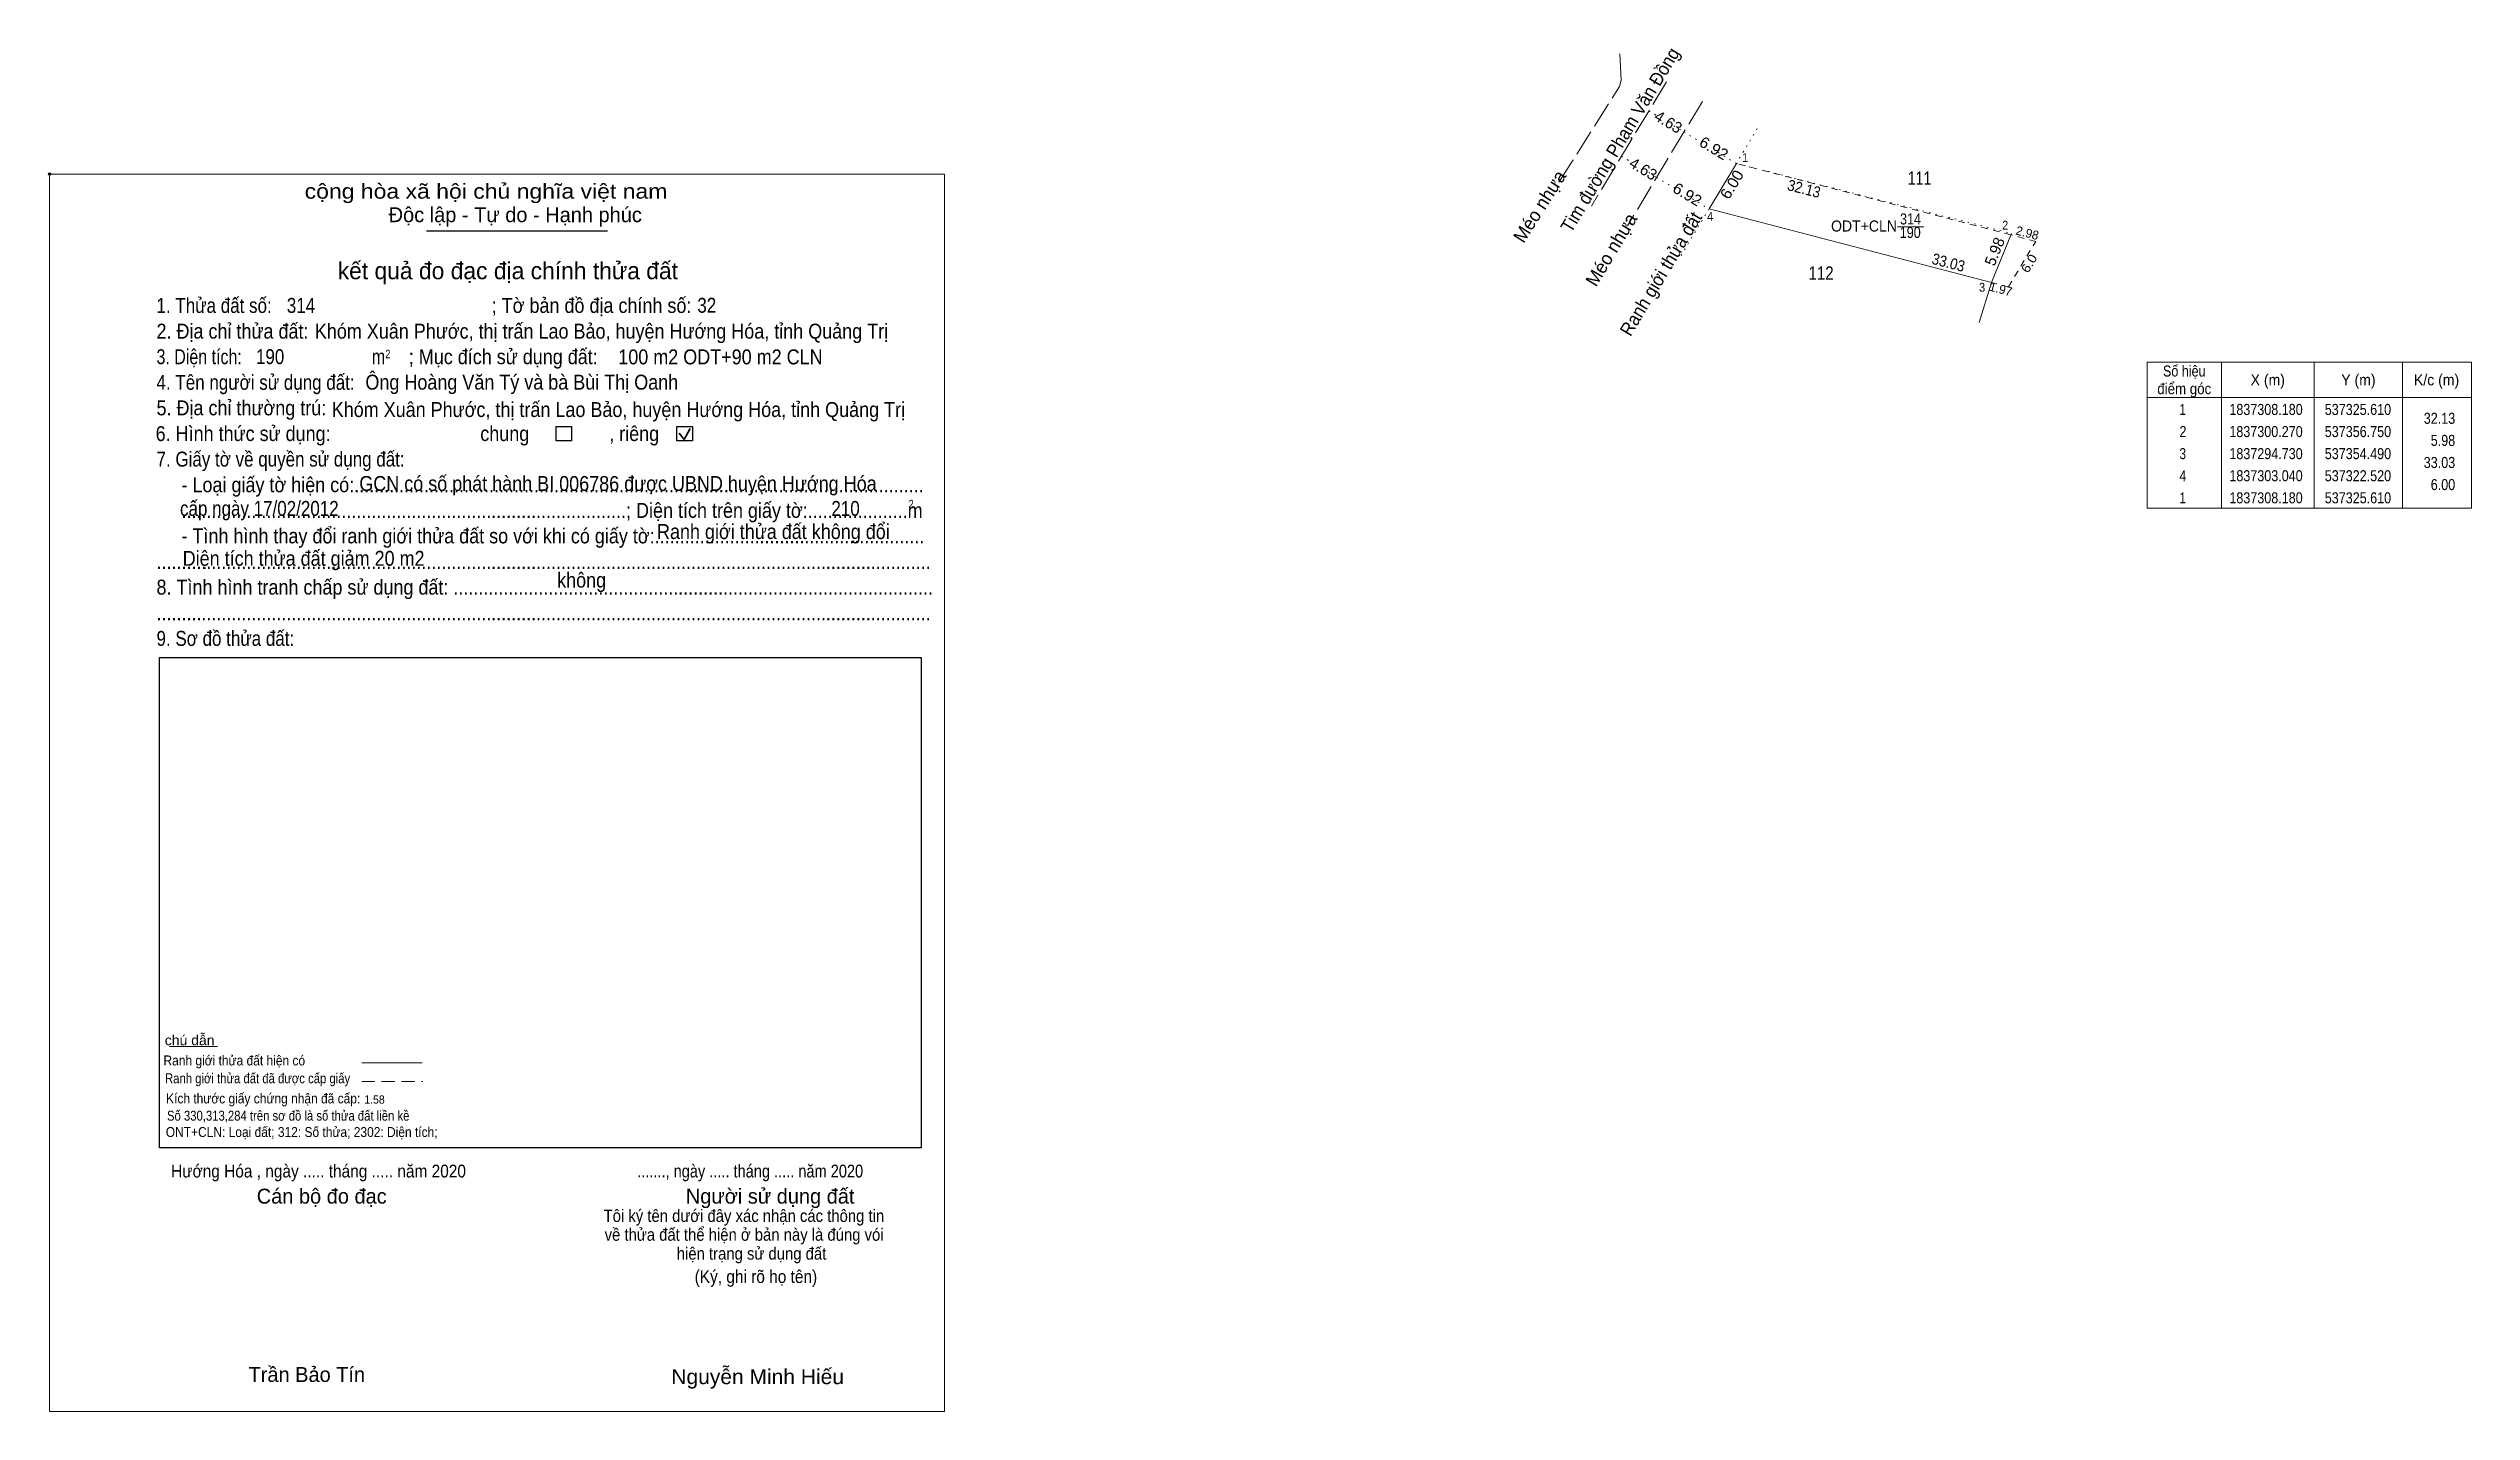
# Model space of a CAD drawing. Header units: metres. Extents: x 537135 to 537409, y 1837167 to 1837321.
import ezdxf
from ezdxf.enums import TextEntityAlignment as Align

# ---------------------------------------------------------------- set-up
doc = ezdxf.new("R2010")
doc.units = ezdxf.units.M
doc.header["$LTSCALE"] = 0.5
doc.header["$PDMODE"] = 32
doc.header["$PDSIZE"] = 0.25
for name, pattern in [('DOTTED', [1.5, 0.3, -1.2]), ('LONG_DASHED', [7.5, 6, -1.5]), ('MEDIUM_DASHED', [4.5, 3, -1.5]), ('SHORT_DASHED', [2.7, 1.5, -1.2])]:
    doc.linetypes.add(name, pattern=pattern)
for name, color, linetype, lineweight in [('10', 7, 'Continuous', 13), ('13', 7, 'SHORT_DASHED', 13), ('17', 7, 'Continuous', 13), ('2', 7, 'Continuous', 25), ('22', 7, 'LONG_DASHED', 13), ('4', 7, 'Continuous', 13), ('6', 7, 'Continuous', 13), ('8', 7, 'DOTTED', 13)]:
    doc.layers.add(name, color=color, linetype=linetype, lineweight=lineweight)

msp = doc.modelspace()

# ---------------------------------------------------------------- linework, layer by layer
at = {"layer": '10', "linetype": 'LONG_DASHED'}
for p, q in [((537317.7, 1837317.43), (537309.21, 1837303.35)), ((537321.76, 1837315.2), (537313.28, 1837301.11))]:
    msp.add_line(p, q, dxfattribs=at)
at = {"layer": '10'}
for p, q in [((537325.61, 1837308.18), (537322.52, 1837303.04)), ((537354.49, 1837294.73), (537322.52, 1837303.04)), ((537343.85, 1837301.02), (537346.81, 1837301.02))]:
    msp.add_line(p, q, dxfattribs=at)
at = {"layer": '10', "linetype": 'DOTTED'}
msp.add_line((537325.61, 1837308.18), (537356.75, 1837300.27), dxfattribs=at)
at = {"layer": '10'}
msp.add_lwpolyline([(537353.09, 1837290.2), (537354.49, 1837294.73), (537356.75, 1837300.27)], dxfattribs=at)
at = {"layer": '13'}
for p, q in [((537356.68, 1837300.09), (537325.61, 1837308.18)), ((537356.39, 1837294.23), (537354.49, 1837294.73))]:
    msp.add_line(p, q, dxfattribs=at)
msp.add_lwpolyline([(537356.39, 1837294.23), (537359.48, 1837299.37), (537356.68, 1837300.1)], dxfattribs=at)
at = {"layer": '17'}
msp.add_line((537148.33, 1837208.25), (537153.76, 1837208.25), dxfattribs=at)
at = {"layer": '2'}
for p, q in [((537177.43, 1837300.57), (537197.9, 1837300.57)), ((537147.2, 1837252.27), (537233.4, 1837252.27)), ((537233.4, 1837252.27), (537233.4, 1837196.78))]:
    msp.add_line(p, q, dxfattribs=at)
at = {"layer": '2', "lineweight": 35}
for p, q in [((537205.99, 1837277.68), (537206.56, 1837276.93)), ((537206.56, 1837276.93), (537207.26, 1837278.18))]:
    msp.add_line(p, q, dxfattribs=at)
at = {"layer": '2', "lineweight": 13}
msp.add_lwpolyline([(537134.78, 1837306.99), (537236.03, 1837306.99), (537236.03, 1837166.94), (537134.78, 1837166.94)], close=True, dxfattribs=at)
at = {"layer": '2'}
for points in [[(537192.08, 1837278.42), (537193.82, 1837278.42), (537193.82, 1837276.8), (537192.08, 1837276.8)], [(537205.76, 1837278.42), (537207.5, 1837278.42), (537207.5, 1837276.8), (537205.76, 1837276.8)]]:
    msp.add_lwpolyline(points, close=True, dxfattribs=at)
msp.add_lwpolyline([(537233.4, 1837196.78), (537147.2, 1837196.78), (537147.2, 1837252.27)], dxfattribs=at)
msp.add_point((537134.78, 1837306.99), dxfattribs=at)
at = {"layer": '22'}
msp.add_line((537305.54, 1837306.07), (537312.4, 1837316.9), dxfattribs=at)
msp.add_lwpolyline([(537312.4, 1837316.9), (537312.56, 1837317.6), (537312.41, 1837320.61)], dxfattribs=at)
at = {"layer": '4'}
for p, q in [((537380.48, 1837285.69), (537380.48, 1837269.19)), ((537390.98, 1837285.69), (537390.98, 1837269.19)), ((537400.98, 1837285.69), (537400.98, 1837269.19)), ((537372.08, 1837281.69), (537408.78, 1837281.69))]:
    msp.add_line(p, q, dxfattribs=at)
msp.add_lwpolyline([(537372.08, 1837285.69), (537408.78, 1837285.69), (537408.78, 1837269.19), (537372.08, 1837269.19)], close=True, dxfattribs=at)
at = {"layer": '6'}
msp.add_line((537170.09, 1837206.4), (537176.95, 1837206.4), dxfattribs=at)
at = {"layer": '6', "linetype": 'MEDIUM_DASHED'}
msp.add_line((537170.09, 1837204.3), (537176.99, 1837204.3), dxfattribs=at)
at = {"layer": '8'}
for p, q in [((537315.71, 1837314.13), (537316.56, 1837313.62)), ((537318.52, 1837312.44), (537319.68, 1837311.74)), ((537327.98, 1837312.13), (537325.61, 1837308.18)), ((537319.68, 1837311.75), (537321.61, 1837310.59)), ((537323.55, 1837309.42), (537325.61, 1837308.18)), ((537312.62, 1837309), (537313.7, 1837308.35)), ((537315.69, 1837307.15), (537316.59, 1837306.61)), ((537316.59, 1837306.61), (537318.62, 1837305.39)), ((537320.63, 1837304.18), (537322.52, 1837303.04)), ((537319.35, 1837297.77), (537322.52, 1837303.04))]:
    msp.add_line(p, q, dxfattribs=at)

# ---------------------------------------------------------------- texts
at = {"layer": '10'}
for s, width, p in [('ODT+CLN', 0.95, (537340.05, 1837300.48)), ('314', 0.85, (537345.31, 1837301.28))]:
    msp.add_text(s, height=1.25, dxfattribs=dict(at, width=width)).set_placement(p, align=Align.CENTER)
at = {"layer": '13', "width": 0.85}
msp.add_text('190', height=1.25, dxfattribs=at).set_placement((537345.28, 1837299.75), align=Align.CENTER)
at = {"layer": '13'}
for s, rotation, p in [('2.98', 345.387, (537358.4039, 1837299.8349)), ('1.97', 345.256, (537355.3978, 1837293.4806))]:
    msp.add_text(s, height=1, rotation=rotation, dxfattribs=at).set_placement(p, align=Align.CENTER)
at = {"layer": '13', "width": 1.15}
msp.add_text('6.0', height=1, rotation=58.987, dxfattribs=at).set_placement((537359.1586, 1837296.6124), align=Align.CENTER)
at = {"layer": '2'}
for s, height, width, p in [('cộng hòa xã hội chủ nghĩa việt nam', 1.69, 1.15, (537163.64, 1837304.2)), ('1. Thửa đất số:', 1.69, 0.85, (537146.88, 1837291.27)), ('314', 1.69, 0.85, (537161.62, 1837291.27)), ('; Tờ bản đồ địa chính số:', 1.69, 0.9, (537184.8, 1837291.27)), ('32', 1.69, 0.85, (537208.06, 1837291.29)), ('2. Địa chỉ thửa đất:', 1.69, 0.9, (537146.88, 1837288.36)), ('Khóm Xuân Phước, thị trấn Lao Bảo, huyện Hướng Hóa, tỉnh Quảng Trị', 1.69, 0.9, (537164.79, 1837288.36)), ('3. Diện tích:', 1.69, 0.8, (537146.88, 1837285.47)), ('190', 1.69, 0.85, (537158.13, 1837285.48)), ('; Mục đích sử dụng đất:', 1.69, 0.9, (537175.42, 1837285.47)), ('4. Tên người sử dụng đất:', 1.69, 0.85, (537146.88, 1837282.57)), ('Ông Hoàng Văn Tý và bà Bùi Thị Oanh', 1.69, 0.9, (537170.51, 1837282.59)), ('m', 1.69, 0.8, (537171.24, 1837285.47)), ('2', 0.9657, 0.8, (537172.76, 1837286.14)), ('100 m2 ODT+90 m2 CLN', 1.69, 0.9, (537199.12, 1837285.45)), ('5. Địa chỉ thường trú:', 1.69, 0.9, (537146.88, 1837279.68)), ('Khóm Xuân Phước, thị trấn Lao Bảo, huyện Hướng Hóa, tỉnh Quảng Trị', 1.69, 0.9, (537166.7, 1837279.49)), ('6. Hình thức sử dụng:', 1.69, 0.9, (537146.78, 1837276.77)), ('chung                , riêng', 1.69, 0.9, (537183.51, 1837276.77)), ('7. Giấy tờ về quyền sử dụng đất:', 1.69, 0.85, (537146.88, 1837273.88)), ('     - Loại giấy tờ hiện có:..................................................................................................................', 1.69, 0.9, (537146.88, 1837270.98)), ('GCN có số phát hành BI 006786 được UBND huyện Hướng Hóa', 1.69, 0.9, (537169.82, 1837271.12)), ('cấp ngày 17/02/2012', 1.69, 0.85, (537149.54, 1837268.3)), ('     .........................................................................................; Diện tích trên giấy tờ:....................m', 1.69, 0.9, (537146.88, 1837268.08)), ('210', 1.69, 0.85, (537223.23, 1837268.3)), ('2', 0.9657, 0.8, (537231.97, 1837269.15)), ('     - Tình hình thay đổi ranh giới thửa đất so với khi có giấy tờ:......................................................', 1.69, 0.9, (537146.88, 1837265.19)), ('Ranh giới thửa đất không đổi', 1.69, 0.9, (537203.5, 1837265.68)), ('...........................................................................................................................................................', 1.69, 0.9, (537146.88, 1837262.29)), ('Diện tích thửa đất giảm 20 m2', 1.69, 0.9, (537149.84, 1837262.65)), ('8. Tình hình tranh chấp sử dụng đất: ................................................................................................', 1.69, 0.9, (537146.88, 1837259.39)), ('không', 1.69, 0.9, (537192.2, 1837260.19)), ('9. Sơ đồ thửa đất:', 1.69, 0.85, (537146.88, 1837253.59)), ('...........................................................................................................................................................', 1.69, 0.9, (537146.88, 1837256.49)), ('Hướng Hóa , ngày ..... tháng ..... năm 2020', 1.45, 0.9, (537148.53, 1837193.43)), ('......., ngày ..... tháng ..... năm 2020', 1.45, 0.85, (537201.26, 1837193.43)), ('(Ký, ghi rõ họ tên)', 1.449, 0.9, (537207.76, 1837181.49)), ('Nguyễn Minh Hiếu', 1.691, 1.05, (537205.12, 1837170.04))]:
    msp.add_text(s, height=height, dxfattribs=dict(at, width=width)).set_placement(p)
for s, p in [('Độc lập - Tự do - Hạnh phúc', (537173.14, 1837301.54)), ('Cán bộ đo đạc', (537158.22, 1837190.47)), ('Người sử dụng đất', (537206.76, 1837190.47)), ('Trần Bảo Tín', (537157.29, 1837170.29))]:
    msp.add_text(s, height=1.69, dxfattribs=at).set_placement(p)
msp.add_text('kết quả đo đạc địa chính thửa đất', height=1.932, dxfattribs=at).set_placement((537186.625, 1837295.08), align=Align.CENTER)
for s, height, width, p in [('1.58', 0.9374, 0.95, (537171.54, 1837201.78)), ('Tôi ký tên dưới đây xác nhận các thông tin', 1.396, 0.9, (537213.33, 1837188.4)), ('về thửa đất thể hiện ở bản này là đúng vói', 1.396, 0.9, (537213.355, 1837186.27)), ('hiện trạng sử dụng đất', 1.396, 0.9, (537214.195, 1837184.13))]:
    msp.add_text(s, height=height, dxfattribs=dict(at, width=width)).set_placement(p, align=Align.CENTER)
at = {"layer": '4'}
for s, height, width, p in [(' 1', 1, 0.9, (537326.94, 1837308.34)), (' 4', 1, 0.95, (537322.99, 1837301.68)), (' 2', 1, 0.9, (537356.36, 1837300.7)), (' 3', 1, 0.95, (537353.76, 1837293.67)), ('32.13', 1.25, 0.85, (537406.93, 1837278.72)), ('5.98', 1.25, 0.85, (537406.93, 1837276.22)), ('33.03', 1.25, 0.85, (537406.93, 1837273.72)), ('6.00', 1.25, 0.85, (537406.93, 1837271.22))]:
    msp.add_text(s, height=height, dxfattribs=dict(at, width=width)).set_placement(p, align=Align.RIGHT)
for s, rotation, width, p in [('6.00', 58.987, 1.05, (537325.6386, 1837305.478)), ('32.13', 345.747, 0.9, (537333.1161, 1837304.7234)), ('33.03', 345.429, 0.9, (537349.4478, 1837296.3719))]:
    msp.add_text(s, height=1.25, rotation=rotation, dxfattribs=dict(at, width=width)).set_placement(p, align=Align.CENTER)
msp.add_text('5.98', height=1.25, rotation=67.807, dxfattribs=at).set_placement((537355.4076, 1837297.9839), align=Align.CENTER)
for s, width, p in [('Số hiệu', 0.85, (537376.28, 1837284.07)), ('điểm góc', 0.9, (537376.28, 1837282.07)), ('X (m)', 0.95, (537385.73, 1837283.07)), ('Y (m)', 0.95, (537395.985, 1837283.07)), ('K/c (m)', 0.95, (537404.825, 1837283.07)), (' 1', 0.75, (537375.93, 1837279.72)), ('1837308.180', 0.85, (537385.53, 1837279.72)), ('537325.610', 0.85, (537395.93, 1837279.72)), (' 2', 0.85, (537375.935, 1837277.22)), ('1837300.270', 0.85, (537385.53, 1837277.22)), ('537356.750', 0.85, (537395.93, 1837277.22)), (' 4', 0.85, (537375.93, 1837272.22)), (' 3', 0.8, (537375.925, 1837274.72)), ('1837294.730', 0.85, (537385.53, 1837274.72)), ('1837303.040', 0.85, (537385.53, 1837272.22)), ('537354.490', 0.85, (537395.93, 1837274.72)), ('537322.520', 0.85, (537395.93, 1837272.22)), (' 1', 0.75, (537375.93, 1837269.72)), ('1837308.180', 0.85, (537385.53, 1837269.72)), ('537325.610', 0.85, (537395.93, 1837269.72))]:
    msp.add_text(s, height=1.25, dxfattribs=dict(at, width=width)).set_placement(p, align=Align.CENTER)
at = {"layer": '6'}
for s, width, p in [('chú dẫn', 1.05, (537147.82, 1837208.4)), ('Ranh giới thửa đất hiện có ', 0.9, (537147.67, 1837206.11)), ('Ranh giới thửa đất đã được cấp giấy', 0.85, (537147.84, 1837204.09)), ('Kích thước giấy chứng nhận đã cấp:', 0.9, (537147.96, 1837201.81)), ('Số 330,313,284 trên sơ đồ là số thửa đất liền kề', 0.85, (537148.06, 1837199.86)), ('ONT+CLN: Loại đất; 312: Số thửa; 2302: Diện tích;', 0.9, (537147.93, 1837198.01))]:
    msp.add_text(s, height=1.125, dxfattribs=dict(at, width=width)).set_placement(p)
at = {"layer": '8'}
for s, height, rotation, width, p in [('Tim đường Phạm Văn Đồng', 1.5, 58.911, 0.95, (537313.098, 1837310.4677)), ('6.92', 1.25, 328.951, 1.05, (537322.7426, 1837309.3733)), ('6.92', 1.25, 328.951, 1.05, (537319.7426, 1837304.1533)), ('Ranh giới thửa đất', 1.5, 58.972, 0.95, (537317.7161, 1837295.3134))]:
    msp.add_text(s, height=height, rotation=rotation, dxfattribs=dict(at, width=width)).set_placement(p, align=Align.CENTER)
for s, height, rotation, p in [('4.63', 1.25, 328.951, (537317.5877, 1837312.3484)), ('Méo nhựa', 1.5, 57.649, (537303.9918, 1837302.9287)), ('4.63', 1.25, 328.951, (537314.7577, 1837307.0384)), ('Méo nhựa', 1.5, 58.959, (537312.1019, 1837298.0483))]:
    msp.add_text(s, height=height, rotation=rotation, dxfattribs=at).set_placement(p, align=Align.CENTER)
for s, width, p in [('111', 0.8, (537346.33, 1837305.78)), ('112', 0.85, (537335.19, 1837295.03))]:
    msp.add_text(s, height=1.5, dxfattribs=dict(at, width=width)).set_placement(p, align=Align.CENTER)

doc.saveas('drawing.dxf')
